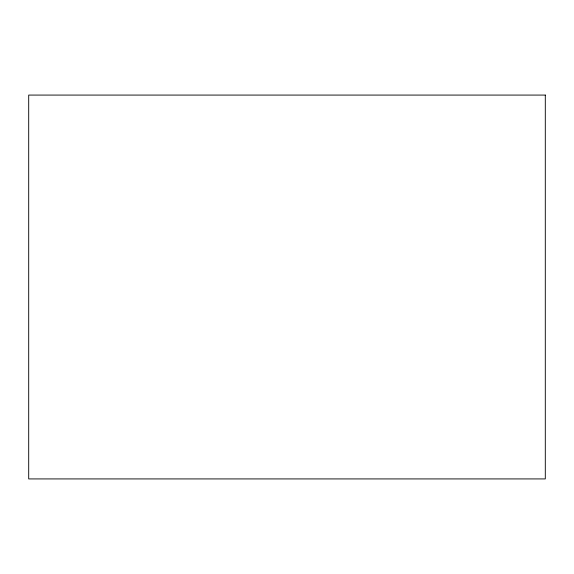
<?xml version="1.0" encoding="UTF-8"?>
<svg xmlns="http://www.w3.org/2000/svg" width="574" height="574" viewBox="0 0 574 574"><rect width="100%" height="100%" fill="white"/><g stroke="black" fill="none" stroke-linecap="round" stroke-linejoin="round"><path stroke-width="0.86" d="M545.3 95.076L28.7 95.076L28.7 478.924L545.3 478.924L545.3 95.076"/></g></svg>
